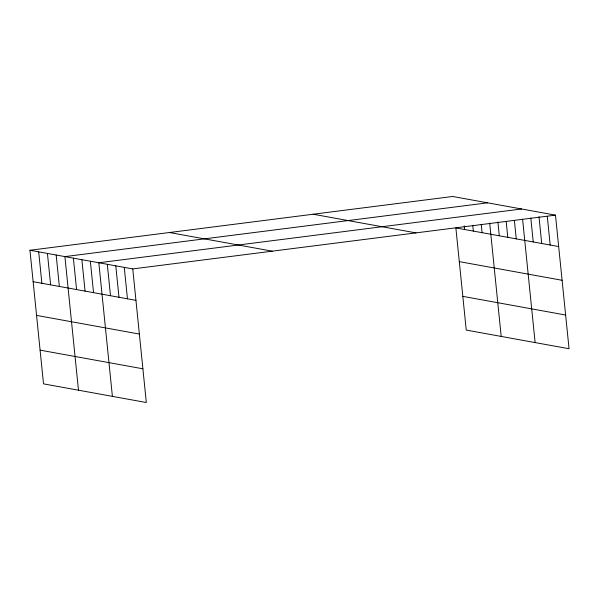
<?xml version="1.0" encoding="UTF-8"?>
<svg xmlns="http://www.w3.org/2000/svg" width="599" height="599" viewBox="0 0 599 599"><rect width="100%" height="100%" fill="white"/><g stroke="black" fill="none" stroke-linecap="round" stroke-linejoin="round"><path stroke-width="0.9" d="M29.95 250.262L132.753 268.914L146.321 402.513L43.517 383.862L29.95 250.262L452.679 196.487L555.483 215.138L569.05 348.738L466.247 330.086L455.869 227.919L558.672 246.571M487.631 202.829L64.902 256.604L78.476 390.204M521.557 208.984L98.828 262.759L112.395 396.358M132.753 268.914L555.483 215.138M313.18 214.232L415.983 232.884M459.298 261.636L562.094 280.287M169.45 232.517L272.253 251.168M462.825 296.37L565.628 315.029M33.14 281.695L135.943 300.346M36.569 315.403L139.372 334.062M40.096 350.145L142.899 368.797M547.284 216.374L550.189 245.036M538.988 216.688L541.713 243.494M530.789 217.924L533.23 241.959M522.59 219.152L535.124 342.583M514.391 220.387L516.263 238.881M506.192 221.623L507.787 237.339M497.896 221.929L499.304 235.804M489.697 223.165L501.198 336.428M481.237 224.355L482.083 232.674M472.783 225.546L473.345 231.087M464.232 225.808L464.607 229.507M124.27 267.379L127.46 298.811M115.787 265.836L118.984 297.269M107.311 264.301L110.501 295.726M90.344 261.216L93.541 292.649M81.868 259.681L85.058 291.114M73.385 258.139L76.575 289.572M56.164 255.017L59.361 286.449M47.426 253.429L50.615 284.862M38.688 251.842L41.878 283.275"/></g></svg>
